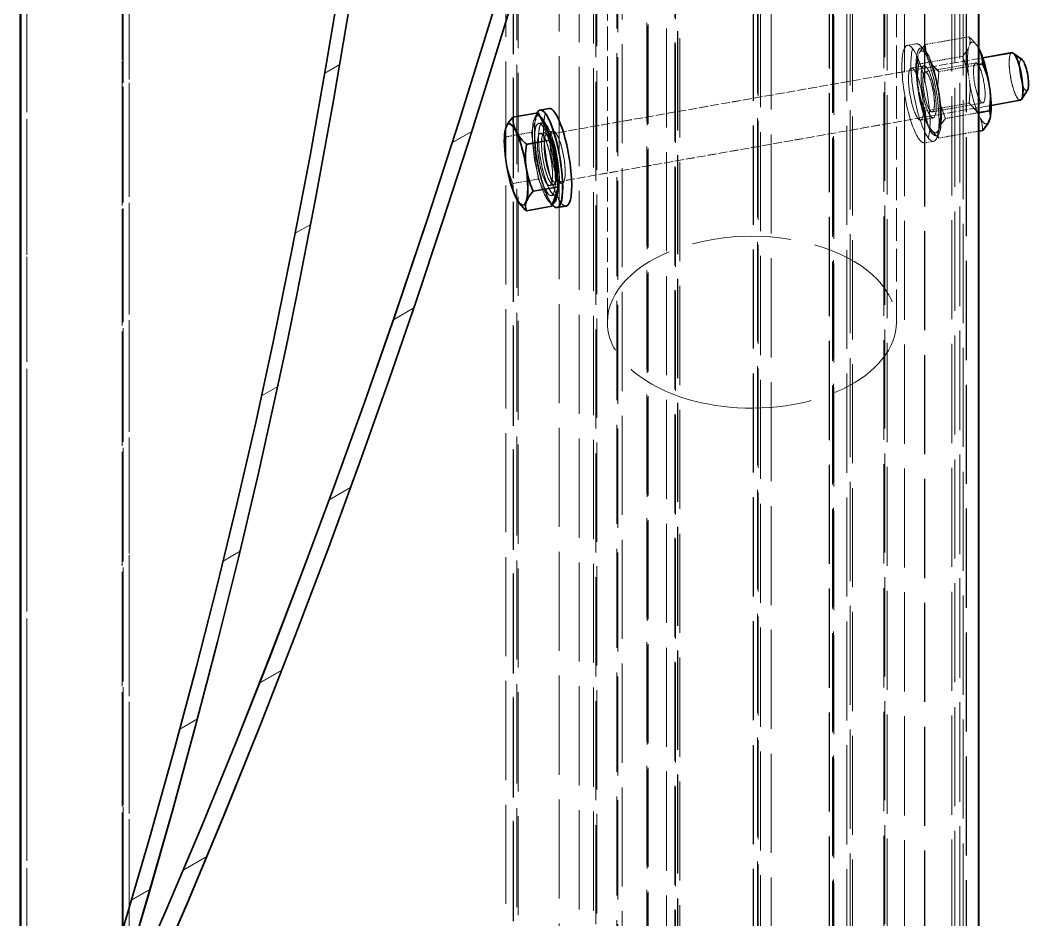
# Model space of a CAD drawing. Header units: millimetres. Extents: x 12184 to 41592, y 8990 to 29785.
# Drawn here: x 22188.8 to 22311, y 16974.3 to 17083.2 of the extents above; entities that cross this region are included whole.
import ezdxf

# ---------------------------------------------------------------- set-up
doc = ezdxf.new("R2010")
doc.units = ezdxf.units.MM
doc.linetypes.add('DASHED', pattern=[15, 12, -3])

# ---------------------------------------------------------------- blocks, each defined once
blk = doc.blocks.new('A$C55E021B5')
at = {"color": 7, "linetype": 'DASHED', "lineweight": 13}
for p, q in [((1304.99, 385.95), (1304.99, 1035.81)), ((1292.61, 377.02), (1292.61, 1028.38)), ((1293.34, 376.54), (1293.34, 1027.98)), ((1293.45, 376.76), (1293.45, 1028.16)), ((1216.54, 312.72), (1216.54, 971.23)), ((1216.42, 312.42), (1216.42, 970.94)), ((1217.02, 311.84), (1217.02, 970.4)), ((1214.86, 310.78), (1214.86, 969.39)), ((1216.14, 311.06), (1216.14, 969.65)), ((1245.65, 304.19), (1245.65, 963.09)), ((1247.01, 304.6), (1247.01, 963.48)), ((1245.51, 303.22), (1245.51, 962.16)), ((1246.08, 302.49), (1246.08, 961.45)), ((1246.12, 302.65), (1246.12, 961.61)), ((1205.29, 298.7), (1205.29, 957.77)), ((1205.03, 297.95), (1205.03, 957.05)), ((1205.69, 296.81), (1205.69, 955.93)), ((1207.26, 295.15), (1207.26, 954.3)), ((1207.33, 295.57), (1207.33, 954.72)), ((1207.44, 295.38), (1207.44, 954.53)), ((1240.54, 290.24), (1240.54, 949.45)), ((1236.38, 288.78), (1236.38, 948.01)), ((1238.11, 288.94), (1238.11, 948.17)), ((1235.96, 288.49), (1235.96, 947.71)), ((1235.96, 288.45), (1235.96, 947.68)), ((1201.1, 287.15), (1201.1, 946.37)), ((1236.1, 287.15), (1236.1, 946.37)), ((1198.7, 285.32), (1198.7, 944.55)), ((1200.81, 285.52), (1200.81, 944.74)), ((1201.23, 285.85), (1201.23, 945.07)), ((1201.24, 285.81), (1201.24, 945.03)), ((1196.27, 284.06), (1196.27, 943.27)), ((1229.76, 279.07), (1229.76, 938.22)), ((1229.93, 279.29), (1229.93, 938.44)), ((1229.87, 278.89), (1229.87, 938.03)), ((1232.89, 276.7), (1232.89, 935.79)), ((1233.55, 275.61), (1233.55, 934.67)), ((1233.45, 275.15), (1233.45, 934.2)), ((1192, 271.96), (1192, 930.9)), ((1192.01, 272.03), (1192.01, 930.97)), ((1192.61, 271.43), (1192.61, 930.35)), ((1191.61, 269.93), (1191.61, 928.79)), ((1193, 270.4), (1193, 929.28)), ((1191.23, 265.46), (1191.23, 924.1)), ((1226.18, 263.27), (1226.18, 921.79)), ((1227.53, 263.62), (1227.53, 922.15)), ((1225.91, 262.42), (1225.91, 920.89)), ((1226.47, 261.74), (1226.47, 920.16)), ((1226.51, 261.91), (1226.51, 920.34)), ((1207.82, 240.77), (1207.82, 897.17))]:
    blk.add_line(p, q, dxfattribs=at)
at = {"color": 7, "linetype": 'DASHED', "lineweight": 13, "ltscale": 0.328569}
blk.add_line((1199.7, 810.04), (1199.7, 1007.18), dxfattribs=at)
at = {"color": 7, "linetype": 'DASHED', "lineweight": 13, "ltscale": 0.243674}
blk.add_line((1234.7, 810.04), (1234.7, 956.24), dxfattribs=at)
at = {"color": 7, "lineweight": 35}
blk.add_line((1189.73, 265.45), (1189.73, 907.45), dxfattribs=at)
at = {"color": 7, "linetype": 'DASHED', "lineweight": 13, "ltscale": 0.23702}
blk.add_line((1292.61, 732.77), (1292.61, 874.99), dxfattribs=at)
at = {"color": 7, "linetype": 'DASHED', "lineweight": 13, "ltscale": 0.241554}
blk.add_line((1293.34, 730.32), (1293.34, 875.26), dxfattribs=at)
at = {"color": 7, "linetype": 'DASHED', "lineweight": 13, "ltscale": 0.242615}
blk.add_line((1293.45, 729.57), (1293.45, 875.14), dxfattribs=at)
at = {"color": 7, "linetype": 'DASHED', "lineweight": 13, "ltscale": 0.296671}
blk.add_line((1305.68, 697.43), (1305.68, 875.43), dxfattribs=at)
at = {"color": 7, "linetype": 'DASHED', "lineweight": 13, "ltscale": 0.295253}
blk.add_line((1305.81, 698.22), (1305.81, 875.38), dxfattribs=at)
at = {"color": 7, "linetype": 'DASHED', "lineweight": 13, "ltscale": 0.28783}
blk.add_line((1304.99, 697.31), (1304.99, 870), dxfattribs=at)
at = {"color": 7, "lineweight": 13, "ltscale": 0.285291}
blk.add_line((1305.68, 699.12), (1305.68, 870.29), dxfattribs=at)
at = {"color": 7, "lineweight": 35, "ltscale": 0.286472}
blk.add_line((1305.81, 698.28), (1305.81, 870.16), dxfattribs=at)
at = {"color": 7, "linetype": 'DASHED', "lineweight": 13, "ltscale": 0.008983}
for p, q in [((1196.2, 843.66), (1190.89, 844.6)), ((1197.02, 841.29), (1191.71, 842.23)), ((1196.2, 835.63), (1190.89, 836.56))]:
    blk.add_line(p, q, dxfattribs=at)
at = {"color": 7, "lineweight": 35, "ltscale": 0.000812049}
blk.add_line((1189.52, 842.74), (1189.73, 843.18), dxfattribs=at)
at = {"color": 7, "linetype": 'DASHED', "lineweight": 13, "ltscale": 0.000253851}
blk.add_line((1189.73, 843.18), (1189.8, 843.31), dxfattribs=at)
at = {"color": 7, "linetype": 'DASHED', "lineweight": 13, "ltscale": 0.000207217}
blk.add_line((1190, 843.61), (1190.07, 843.71), dxfattribs=at)
at = {"color": 7, "linetype": 'DASHED', "lineweight": 13, "ltscale": 0.000727567}
for p, q in [((1190.82, 843.69), (1190.96, 843.28)), ((1196.95, 842.61), (1197.1, 842.2))]:
    blk.add_line(p, q, dxfattribs=at)
at = {"color": 7, "linetype": 'DASHED', "lineweight": 13, "ltscale": 0.001169}
blk.add_line((1196.32, 843.05), (1196.82, 843.55), dxfattribs=at)
at = {"color": 7, "linetype": 'DASHED', "lineweight": 13, "ltscale": 0.001849}
for p, q in [((1198.37, 843.56), (1197.28, 843.76)), ((1196.29, 831.75), (1195.19, 831.94))]:
    blk.add_line(p, q, dxfattribs=at)
at = {"color": 7, "lineweight": 35, "ltscale": 0.002231}
for p, q in [((1184.47, 841.82), (1185.54, 842.62)), ((1183.82, 838.13), (1184.56, 837.02))]:
    blk.add_line(p, q, dxfattribs=at)
at = {"color": 7, "lineweight": 35, "ltscale": 0.005985}
blk.add_line((1189.25, 842.05), (1185.71, 842.67), dxfattribs=at)
at = {"color": 7, "linetype": 'DASHED', "lineweight": 13, "ltscale": 0.089345}
blk.add_line((1242.04, 832.75), (1189.25, 842.05), dxfattribs=at)
at = {"color": 7, "linetype": 'DASHED', "lineweight": 13, "ltscale": 0.001066}
for p, q in [((1195.65, 841.66), (1195.94, 842.23)), ((1189.8, 835.27), (1189.52, 834.7)), ((1195.94, 834.19), (1195.65, 833.62))]:
    blk.add_line(p, q, dxfattribs=at)
at = {"color": 7, "lineweight": 35, "ltscale": 0.000812674}
for p, q in [((1189.73, 841.22), (1189.25, 841.31)), ((1189.73, 833.18), (1189.25, 833.27))]:
    blk.add_line(p, q, dxfattribs=at)
at = {"color": 7, "linetype": 'DASHED', "lineweight": 13, "ltscale": 0.00817}
for p, q in [((1194.56, 840.37), (1189.73, 841.22)), ((1194.56, 832.33), (1189.73, 833.18))]:
    blk.add_line(p, q, dxfattribs=at)
at = {"color": 7, "linetype": 'DASHED', "lineweight": 13, "ltscale": 0.010385}
for p, q in [((1196.22, 840.35), (1190.08, 841.43)), ((1195.37, 835.5), (1189.23, 836.59))]:
    blk.add_line(p, q, dxfattribs=at)
at = {"color": 7, "linetype": 'DASHED', "lineweight": 13, "ltscale": 0.002596}
for p, q in [((1197.88, 840.81), (1196.35, 841.08)), ((1240.16, 826.86), (1241.7, 826.59))]:
    blk.add_line(p, q, dxfattribs=at)
at = {"color": 7, "lineweight": 13, "ltscale": 0.003488}
blk.add_line((1268.92, 840.18), (1267.11, 841.23), dxfattribs=at)
at = {"color": 7, "linetype": 'DASHED', "lineweight": 13, "ltscale": 0.001659}
for p, q in [((1190.96, 839.96), (1190.82, 838.97)), ((1194.49, 836.97), (1194.64, 837.96)), ((1197.1, 838.88), (1196.95, 837.89))]:
    blk.add_line(p, q, dxfattribs=at)
at = {"color": 7, "lineweight": 35, "ltscale": 0.001659}
blk.add_line((1188.36, 838.05), (1188.5, 839.04), dxfattribs=at)
at = {"color": 7, "lineweight": 35, "ltscale": 0.005984}
blk.add_line((1188.23, 836.29), (1184.7, 836.91), dxfattribs=at)
at = {"color": 7, "linetype": 'DASHED', "lineweight": 13, "ltscale": 0.089347}
blk.add_line((1241.03, 826.98), (1188.23, 836.29), dxfattribs=at)
at = {"color": 7, "lineweight": 35, "ltscale": 0.0022}
blk.add_line((1189.73, 835.41), (1188.43, 835.64), dxfattribs=at)
at = {"color": 7, "lineweight": 35, "ltscale": 0.001849}
for p, q in [((1241.76, 835.92), (1242.85, 835.73)), ((1239.68, 824.1), (1240.77, 823.91))]:
    blk.add_line(p, q, dxfattribs=at)
at = {"color": 7, "lineweight": 35, "ltscale": 0.000727816}
blk.add_line((1188.5, 834.32), (1188.36, 834.73), dxfattribs=at)
at = {"color": 7, "linetype": 'DASHED', "lineweight": 13, "ltscale": 0.006782}
blk.add_line((1193.74, 834.71), (1189.73, 835.41), dxfattribs=at)
at = {"color": 7, "linetype": 'DASHED', "lineweight": 13, "ltscale": 0.002597}
for p, q in [((1196.77, 834.5), (1195.24, 834.77)), ((1241.27, 833.16), (1242.81, 832.89))]:
    blk.add_line(p, q, dxfattribs=at)
at = {"color": 7, "lineweight": 35, "ltscale": 0.00613}
blk.add_line((1243.07, 835.41), (1241.43, 832.11), dxfattribs=at)
at = {"color": 7, "linetype": 'DASHED', "lineweight": 13, "ltscale": 0.004185}
blk.add_line((1243.89, 833.03), (1243.07, 835.41), dxfattribs=at)
at = {"color": 7, "lineweight": 35, "ltscale": 0.005196}
for p, q in [((1243.07, 835.41), (1246.14, 834.87)), ((1241.43, 832.11), (1244.5, 831.57)), ((1240.61, 826.45), (1243.68, 825.91)), ((1241.43, 824.08), (1244.5, 823.53))]:
    blk.add_line(p, q, dxfattribs=at)
at = {"color": 7, "linetype": 'DASHED', "lineweight": 13, "ltscale": 0.001168}
for p, q in [((1243.52, 834.74), (1243.22, 835.37)), ((1194.53, 832.93), (1194.83, 832.29))]:
    blk.add_line(p, q, dxfattribs=at)
at = {"color": 7, "linetype": 'DASHED', "lineweight": 13, "ltscale": 0.000727207}
blk.add_line((1194.64, 833.24), (1194.49, 833.65), dxfattribs=at)
at = {"color": 7, "linetype": 'DASHED', "lineweight": 13, "ltscale": 0.000207678}
blk.add_line((1195.46, 833.32), (1195.38, 833.22), dxfattribs=at)
at = {"color": 7, "linetype": 'DASHED', "lineweight": 13, "ltscale": 0.000811857}
blk.add_line((1242.54, 834.2), (1243.02, 834.11), dxfattribs=at)
at = {"color": 7, "linetype": 'DASHED', "lineweight": 13, "ltscale": 0.009541}
blk.add_line((1243.07, 827.37), (1243.89, 833.03), dxfattribs=at)
at = {"color": 7, "linetype": 'DASHED', "lineweight": 13, "ltscale": 0.005196}
for p, q in [((1243.89, 833.03), (1246.96, 832.49)), ((1243.07, 827.37), (1246.14, 826.83))]:
    blk.add_line(p, q, dxfattribs=at)
at = {"color": 7, "lineweight": 35, "ltscale": 7.96532e-06}
blk.add_line((1247, 833.54), (1247, 833.55), dxfattribs=at)
at = {"color": 7, "lineweight": 13, "ltscale": 0.00453}
blk.add_line((1253.47, 831.78), (1251.12, 833.14), dxfattribs=at)
at = {"color": 7, "lineweight": 35, "ltscale": 0.009541}
blk.add_line((1241.43, 832.11), (1240.61, 826.45), dxfattribs=at)
at = {"color": 7, "linetype": 'DASHED', "lineweight": 13, "ltscale": 0.00613}
blk.add_line((1241.43, 824.08), (1243.07, 827.37), dxfattribs=at)
at = {"color": 7, "lineweight": 35, "ltscale": 0.004184}
blk.add_line((1240.61, 826.45), (1241.43, 824.08), dxfattribs=at)
at = {"color": 7, "linetype": 'DASHED', "lineweight": 13, "ltscale": 0.000811105}
blk.add_line((1241, 825.45), (1241.48, 825.37), dxfattribs=at)
at = {"color": 7, "linetype": 'DASHED', "lineweight": 13, "ltscale": 0.000845385}
blk.add_line((1241.73, 824.61), (1241.37, 824.26), dxfattribs=at)
at = {"color": 7, "lineweight": 35, "ltscale": 0.000254523}
blk.add_line((1245.42, 824.55), (1245.33, 824.43), dxfattribs=at)
at = {"color": 7, "lineweight": 35, "ltscale": 0.000323427}
blk.add_line((1241.37, 824.26), (1241.23, 824.12), dxfattribs=at)
at = {"color": 7, "lineweight": 13, "ltscale": 0.003609}
blk.add_line((1272.5, 820.8), (1270.62, 821.88), dxfattribs=at)
at = {"color": 7, "lineweight": 13, "ltscale": 0.004742}
blk.add_line((1260.61, 810.34), (1258.14, 811.76), dxfattribs=at)
at = {"color": 7, "lineweight": 13, "ltscale": 0.003762}
blk.add_line((1276.57, 801.12), (1274.62, 802.25), dxfattribs=at)
at = {"color": 7, "lineweight": 13, "ltscale": 0.004969}
blk.add_line((1268.37, 788.54), (1265.79, 790.03), dxfattribs=at)
at = {"color": 7, "lineweight": 13, "ltscale": 0.003937}
blk.add_line((1281.22, 781.12), (1279.18, 782.3), dxfattribs=at)
at = {"color": 7, "lineweight": 13, "ltscale": 0.005221}
blk.add_line((1276.82, 766.34), (1274.1, 767.91), dxfattribs=at)
at = {"color": 7, "lineweight": 13, "ltscale": 0.00412}
blk.add_line((1286.48, 760.76), (1284.34, 762), dxfattribs=at)
at = {"color": 7, "lineweight": 13, "ltscale": 0.005534}
blk.add_line((1286.07, 743.68), (1283.19, 745.34), dxfattribs=at)
at = {"color": 7, "lineweight": 13, "ltscale": 0.004301}
blk.add_line((1292.31, 740.07), (1290.08, 741.36), dxfattribs=at)
at = {"color": 7, "lineweight": 35}
for points in [[(1304.99, 697.31), (1300.42, 706.78), (1298.19, 711.47), (1294.86, 718.66), (1292.47, 723.93), (1290.11, 729.21), (1285.51, 739.82), (1281.06, 750.48), (1276.73, 761.2), (1272.54, 771.96), (1268.45, 782.78), (1264.48, 793.65), (1261.13, 803.1), (1257.87, 812.57), (1254.69, 822.07), (1251.61, 831.6), (1249.37, 838.71), (1247.17, 845.87), (1244.98, 853.16), (1242.84, 860.44), (1238.82, 874.48), (1234.92, 888.55), (1231.12, 902.67)], [(1292.61, 728.63), (1288.17, 738.75), (1283.87, 748.92), (1279.69, 759.12), (1275.63, 769.35), (1271.69, 779.63), (1267.85, 789.94), (1264.12, 800.3), (1260.48, 810.7), (1256.48, 822.54), (1252.64, 834.4), (1248.92, 846.31), (1245.33, 858.27), (1243.06, 866.05), (1240.84, 873.84), (1236.49, 889.46), (1232.92, 902.67)], [(1274.67, 802.02), (1273.45, 807.78), (1272.26, 813.56), (1269.99, 825.19), (1267.86, 836.88), (1265.88, 848.56), (1264.04, 860.2), (1262.98, 867.27), (1261.97, 874.34), (1260.04, 888.5), (1258.23, 902.67)], [(1305.68, 699.12), (1303.14, 706.18), (1301.94, 709.62), (1300.2, 714.72), (1298.41, 720.18), (1296.61, 725.85), (1294.96, 731.21), (1293.33, 736.65), (1290.12, 747.67), (1287.08, 758.54), (1284.46, 768.34), (1281.95, 778.16), (1279.56, 788.02), (1277.29, 797.9), (1275.13, 807.81), (1272.86, 818.96), (1270.71, 830.18), (1268.7, 841.45), (1266.82, 852.72), (1265.07, 863.96), (1263.21, 876.85), (1261.46, 889.75), (1259.8, 902.67)], [(1189.52, 842.74), (1189.36, 842.22), (1189.27, 841.64), (1189.25, 841.31)], [(1188.5, 839.04), (1188.71, 839.89), (1189.04, 840.81), (1189.25, 841.31)], [(1188.36, 838.05), (1188.32, 837.17), (1188.37, 836.19), (1188.43, 835.64)], [(1188.5, 834.32), (1188.71, 833.94), (1189.25, 833.27)], [(1244.5, 831.57), (1245.01, 832.08), (1245.38, 832.54), (1245.62, 832.89), (1245.8, 833.25), (1245.94, 833.6), (1246.05, 833.98), (1246.12, 834.4), (1246.14, 834.87)], [(1247, 833.55), (1246.87, 833.87), (1246.67, 834.22), (1246.14, 834.87)], [(1244.5, 828.55), (1244.6, 829.46), (1244.61, 830.45), (1244.5, 831.57)], [(1244.5, 828.55), (1244.31, 827.64), (1244, 826.67), (1243.68, 825.91)], [(1243.68, 825.91), (1244.05, 825.47), (1244.31, 825.1), (1244.55, 824.58), (1244.6, 824.33), (1244.61, 824.07), (1244.58, 823.81), (1244.5, 823.53)], [(1293.34, 730.32), (1290.28, 740.65), (1287.33, 751.01), (1284.56, 761.17), (1281.9, 771.33), (1279.37, 781.52), (1276.96, 791.74), (1274.67, 802.02)]]:
    blk.add_lwpolyline(points, dxfattribs=at)
at = {"color": 7, "linetype": 'DASHED', "lineweight": 13}
for points in [[(1190.96, 843.28), (1191.17, 842.9), (1191.71, 842.23)], [(1195.94, 842.23), (1196.1, 842.75), (1196.19, 843.34), (1196.2, 843.66)], [(1196.95, 842.61), (1196.74, 842.99), (1196.2, 843.66)], [(1190.96, 839.96), (1191.17, 840.81), (1191.5, 841.73), (1191.71, 842.23)], [(1195.65, 841.66), (1195.31, 841.17), (1194.85, 840.65), (1194.56, 840.37)], [(1194.64, 837.96), (1194.67, 838.84), (1194.62, 839.82), (1194.56, 840.37)], [(1197.1, 838.88), (1197.13, 839.76), (1197.08, 840.74), (1197.02, 841.29)], [(1190.82, 838.97), (1190.78, 838.09), (1190.83, 837.11), (1190.89, 836.56)], [(1194.49, 836.97), (1194.28, 836.12), (1193.95, 835.21), (1193.74, 834.71)], [(1196.95, 837.89), (1196.74, 837.04), (1196.41, 836.13), (1196.2, 835.63)], [(1189.8, 835.27), (1190.14, 835.76), (1190.6, 836.28), (1190.89, 836.56)], [(1195.94, 834.19), (1196.1, 834.71), (1196.19, 835.3), (1196.2, 835.63)], [(1189.52, 834.7), (1189.36, 834.18), (1189.27, 833.6), (1189.25, 833.27)], [(1194.49, 833.65), (1194.28, 834.03), (1193.74, 834.71)], [(1241.03, 826.98), (1241.05, 826.98), (1241.06, 826.97), (1241.05, 826.98), (1241.02, 827.03), (1240.95, 827.27), (1240.89, 827.78), (1240.9, 828.65), (1241.05, 829.87), (1241.33, 831.14), (1241.63, 832.02), (1241.76, 832.31)], [(1241.76, 832.31), (1241.96, 832.64), (1242.05, 832.73), (1242.07, 832.75), (1242.07, 832.75), (1242.07, 832.75), (1242.06, 832.75), (1242.04, 832.75)], [(1247, 829.7), (1247.07, 830.63), (1247.05, 831.66), (1246.96, 832.49)], [(1247, 829.7), (1246.83, 828.8), (1246.56, 827.86), (1246.14, 826.83)], [(1245.33, 824.43), (1245.62, 824.85), (1245.8, 825.21), (1245.94, 825.57), (1246.05, 825.95), (1246.12, 826.36), (1246.14, 826.83)]]:
    blk.add_lwpolyline(points, dxfattribs=at)
for centre, radius, start, end in [((1195.64, 839.39), 7.04, 132.324, 142.1903), ((1192.36, 844.02), 1.58, 158.3609, 191.9482), ((1193.72, 840.93), 4.59, 142.704, 148.6966), ((1195.55, 841.87), 1.58, 338.3609, 11.9482), ((1193.1, 832.91), 1.58, 338.3609, 11.9482), ((1189.82, 837.54), 7.04, 312.324, 322.1903), ((1191.73, 836), 4.59, 322.704, 328.6966), ((1245.5, 833.07), 1.57, 338.313, 17.5195)]:
    blk.add_arc(centre, radius, start, end, dxfattribs=at)
at = {"color": 7, "lineweight": 35}
for centre, radius, start, end in [((1189.9, 835.06), 1.58, 158.3609, 191.9482), ((1239.76, 828.74), 7.04, 312.3235, 322.193)]:
    blk.add_arc(centre, radius, start, end, dxfattribs=at)
at = {"color": 7, "linetype": 'DASHED', "lineweight": 13}
for centre, major_axis, ratio, start_param, end_param in [((1189.66, 839.01), (0.87, 4.95), 0.228321, 5.993224, 6.701591), ((1189.66, 839.01), (0.87, 4.95), 0.228321, 0.418405, 0.557153), ((1189.66, 839.01), (0.87, 4.95), 0.228321, 4.946026, 5.79314), ((1196.24, 837.85), (1.04, 5.91), 0.228321, 0.310625, 2.830977), ((1195.79, 837.93), (0.94, 5.32), 0.228321, 2.830977, 6.593811), ((1196.24, 837.85), (1.04, 5.91), 0.228321, 3.141633, 6.283226), ((1197.33, 837.66), (1.04, 5.91), 0.228321, 0.000041, 3.141633), ((1195.79, 837.93), (0.94, 5.32), 0.228321, 0.310625, 0.657194), ((1195.79, 837.93), (0.87, 4.95), 0.228321, 5.993224, 6.840338), ((1196.24, 837.85), (1.04, 5.91), 0.228321, 0.000041, 0.310625), ((1197.33, 837.66), (1.04, 5.91), 0.228321, 3.798787, 6.283226), ((1184.25, 839.96), (0.33, 1.9), 0.228321, 2.904861, 6.519912), ((1185.2, 839.79), (0.51, 2.88), 0.228321, 3.141633, 6.283226), ((1195.79, 837.93), (0.94, 5.32), 0.228321, 0.657194, 2.830977), ((1195.79, 837.93), (0.87, 4.95), 0.228321, 0.757236, 1.60435), ((1195.79, 837.93), (0.87, 4.95), 0.228321, 4.946026, 5.79314), ((1189.66, 839.01), (0.43, 2.42), 0.228321, 0.657194, 3.141633), ((1189.66, 839.01), (0.43, 2.42), 0.228321, 3.141633, 6.283226), ((1189.66, 839.01), (0.43, 2.42), 0.228321, 0.000041, 0.657194), ((1195.79, 837.93), (0.56, 3.15), 0.228321, 0.657194, 3.141633), ((1195.79, 837.93), (0.56, 3.15), 0.228321, 3.141633, 6.283226), ((1195.79, 837.93), (0.56, 3.15), 0.228321, 0.000041, 0.657194), ((1195.79, 837.93), (0.43, 2.42), 0.228321, 0.000041, 0.657194), ((1197.33, 837.66), (0.56, 3.15), 0.228321, 3.141633, 6.283226), ((1197.33, 837.66), (0.56, 3.15), 0.228321, 0.000041, 0.657194), ((1195.79, 837.93), (0.43, 2.42), 0.228321, 0.657194, 3.141633), ((1195.79, 837.93), (0.43, 2.42), 0.228321, 3.141633, 6.283226), ((1197.33, 837.66), (0.56, 3.15), 0.228321, 0.657194, 3.141633), ((1189.66, 839.01), (0.87, 4.95), 0.228321, 3.898829, 4.745943), ((1195.79, 837.93), (0.87, 4.95), 0.228321, 1.804434, 2.651548), ((1195.79, 837.93), (0.87, 4.95), 0.228321, 3.898829, 4.745943), ((1240.72, 830.01), (-1.04, -5.91), 0.228321, 0.000041, 3.141633), ((1189.66, 839.01), (0.87, 4.95), 0.228321, 2.851631, 3.698745), ((1241.81, 829.82), (-1.04, -5.91), 0.228321, 0.310625, 2.830977), ((1242.25, 829.74), (-0.94, -5.32), 0.228321, 0.657194, 2.830977), ((1242.25, 829.74), (-0.94, -5.32), 0.228321, 2.830977, 3.410866), ((1241.81, 829.82), (-1.04, -5.91), 0.228321, 2.830977, 2.836307), ((1195.79, 837.93), (0.87, 4.95), 0.228321, 2.851631, 3.559998), ((1195.79, 837.93), (0.87, 4.95), 0.228321, 3.559998, 3.698745), ((1240.72, 830.01), (-0.56, -3.15), 0.228321, 3.141633, 6.283226), ((1241.77, 829.83), (-0.77, -4.37), 0.228321, 3.798787, 6.283226), ((1241.53, 829.87), (-0.51, -2.88), 0.228321, 3.798787, 10.081972), ((1240.72, 830.01), (-0.56, -3.15), 0.228321, 0.657194, 3.141633), ((1241.77, 829.83), (-0.55, -3.13), 0.228321, 3.798787, 10.081972), ((1242.25, 829.74), (-0.77, -4.37), 0.228321, 3.798787, 6.283226), ((1241.77, 829.83), (-0.77, -4.37), 0.228321, 0.000041, 3.141633), ((1242.25, 829.74), (-0.77, -4.37), 0.228321, 0.000041, 3.141633), ((1241.77, 829.83), (-0.77, -4.37), 0.228321, 3.141633, 3.798787), ((1242.25, 829.74), (-0.77, -4.37), 0.228321, 3.141633, 3.798787), ((1196.24, 837.85), (1.04, 5.91), 0.228321, 2.830977, 3.141633), ((1197.33, 837.66), (1.04, 5.91), 0.228321, 3.141633, 3.798787), ((1242.25, 829.74), (-0.56, -3.15), 0.228321, 3.141633, 6.283226), ((1242.25, 829.74), (-0.94, -5.32), 0.228321, 4.185845, 4.457734), ((1242.25, 829.74), (-0.56, -3.15), 0.228321, 0.657194, 3.141633), ((1240.72, 830.01), (-0.56, -3.15), 0.228321, 0.000041, 0.657194), ((1242.25, 829.74), (-0.94, -5.32), 0.228321, 5.236076, 5.505848), ((1242.25, 829.74), (-0.56, -3.15), 0.228321, 0.000041, 0.657194), ((1242.25, 829.74), (-0.94, -5.32), 0.228321, 6.282007, 6.593811), ((1242.25, 829.74), (-0.94, -5.32), 0.228321, 0.310625, 0.657194), ((1217.2, 810.04), (17.5, 0), 0.594762, 6.283166, 9.424759), ((1217.2, 810.04), (17.5, 0), 0.594762, 3.141574, 4.92441), ((1217.2, 810.04), (17.5, 0), 0.594762, 4.92441, 6.283166)]:
    blk.add_ellipse(centre, major_axis=major_axis, ratio=ratio, start_param=start_param, end_param=end_param, dxfattribs=at)
at = {"color": 7, "lineweight": 35}
for centre, major_axis, start_param, end_param in [((1184.25, 839.96), (0.33, 1.9), 0.236727, 0.657194), ((1185.2, 839.79), (0.51, 2.88), 0.236726, 2.904861), ((1185.2, 839.79), (0.51, 2.88), 0.000041, 0.236726), ((1189.66, 839.01), (0.87, 4.95), 0.757236, 1.60435), ((1184.25, 839.96), (0.33, 1.9), 0.657194, 2.904861), ((1189.66, 839.01), (0.87, 4.95), 1.804434, 2.651548), ((1185.2, 839.79), (0.51, 2.88), 2.904861, 3.141633), ((1241.81, 829.82), (-1.04, -5.91), 3.141633, 6.283226), ((1240.72, 830.01), (-1.04, -5.91), 3.141633, 3.798787), ((1241.81, 829.82), (-1.04, -5.91), 2.836307, 3.141633), ((1240.72, 830.01), (-1.04, -5.91), 3.798787, 6.283226), ((1242.25, 829.74), (-0.94, -5.32), 3.410866, 4.185845), ((1245.75, 829.12), (0.87, 4.92), 5.864775, 9.843169), ((1245.75, 829.12), (0.87, 4.92), 4.869583, 5.864775), ((1242.25, 829.74), (-0.94, -5.32), 4.457734, 5.236076), ((1245.75, 829.12), (0.87, 4.92), 3.559984, 4.869583), ((1242.25, 829.74), (-0.94, -5.32), 5.505848, 6.282007), ((1241.81, 829.82), (-1.04, -5.91), 0.000041, 0.310625)]:
    blk.add_ellipse(centre, major_axis=major_axis, ratio=0.228321, start_param=start_param, end_param=end_param, dxfattribs=at)
blk = doc.blocks.new('1')
at = {"color": 7, "linetype": 'DASHED', "lineweight": 13}
for p, q in [((22189.66, 16622.55), (22189.66, 17272.42)), ((22201.2, 16613.36), (22201.2, 17264.76)), ((22201.3, 16613.15), (22201.3, 17264.58)), ((22202.03, 16613.62), (22202.03, 17264.98)), ((22278.11, 16549.33), (22278.11, 17207.83)), ((22277.62, 16548.44), (22277.62, 17207)), ((22278.23, 16549.02), (22278.23, 17207.55)), ((22278.51, 16547.66), (22278.51, 17206.26)), ((22279.79, 16547.38), (22279.79, 17205.99)), ((22247.64, 16541.2), (22247.64, 17200.09)), ((22249, 16540.79), (22249, 17199.7)), ((22248.53, 16539.26), (22248.53, 17198.21)), ((22248.56, 16539.1), (22248.56, 17198.06)), ((22249.13, 16539.82), (22249.13, 17198.76)), ((22289.36, 16535.3), (22289.36, 17194.38)), ((22289.62, 16534.56), (22289.62, 17193.65)), ((22288.96, 16533.41), (22288.96, 17192.53)), ((22287.21, 16531.98), (22287.21, 17191.13)), ((22287.32, 16532.17), (22287.32, 17191.32)), ((22287.39, 16531.75), (22287.39, 17190.91)), ((22254.11, 16526.84), (22254.11, 17186.05)), ((22256.54, 16525.55), (22256.54, 17184.77)), ((22258.27, 16525.39), (22258.27, 17184.61)), ((22258.69, 16525.09), (22258.69, 17184.32)), ((22258.69, 16525.06), (22258.69, 17184.28)), ((22258.55, 16523.75), (22258.55, 17182.98)), ((22293.55, 16523.75), (22293.55, 17182.98)), ((22293.41, 16522.45), (22293.41, 17181.67)), ((22293.41, 16522.41), (22293.41, 17181.64)), ((22293.83, 16522.12), (22293.83, 17181.34)), ((22295.95, 16521.93), (22295.95, 17181.15)), ((22298.37, 16520.66), (22298.37, 17179.87)), ((22264.71, 16515.9), (22264.71, 17175.05)), ((22264.89, 16515.67), (22264.89, 17174.82)), ((22264.78, 16515.49), (22264.78, 17174.64)), ((22261.76, 16513.3), (22261.76, 17172.4)), ((22261.09, 16512.21), (22261.09, 17171.28)), ((22261.2, 16511.75), (22261.2, 17170.8)), ((22302.64, 16508.63), (22302.64, 17167.58)), ((22302.64, 16508.56), (22302.64, 17167.5)), ((22302.04, 16508.03), (22302.04, 17166.96)), ((22301.65, 16507), (22301.65, 17165.89)), ((22303.04, 16506.53), (22303.04, 17165.39)), ((22303.41, 16502.06), (22303.41, 17160.71)), ((22267.12, 16500.22), (22267.12, 17158.76)), ((22268.46, 16499.87), (22268.46, 17158.39)), ((22268.13, 16498.51), (22268.13, 17156.94)), ((22268.18, 16498.34), (22268.18, 17156.76)), ((22268.74, 16499.03), (22268.74, 17157.49)), ((22286.82, 16477.38), (22286.82, 17133.77))]:
    blk.add_line(p, q, dxfattribs=at)
at = {"color": 7, "linetype": 'DASHED', "lineweight": 13, "ltscale": 0.328569}
blk.add_line((22294.95, 17046.64), (22294.95, 17243.78), dxfattribs=at)
at = {"color": 7, "linetype": 'DASHED', "lineweight": 13, "ltscale": 0.243674}
blk.add_line((22259.95, 17046.64), (22259.95, 17192.85), dxfattribs=at)
at = {"color": 7, "lineweight": 35}
blk.add_line((22304.91, 16502.06), (22304.91, 17144.05), dxfattribs=at)
at = {"color": 7, "linetype": 'DASHED', "lineweight": 13, "ltscale": 0.295253}
blk.add_line((22188.84, 16934.83), (22188.84, 17111.98), dxfattribs=at)
at = {"color": 7, "linetype": 'DASHED', "lineweight": 13, "ltscale": 0.296671}
blk.add_line((22188.97, 16934.04), (22188.97, 17112.04), dxfattribs=at)
at = {"color": 7, "linetype": 'DASHED', "lineweight": 13, "ltscale": 0.242615}
blk.add_line((22201.2, 16966.17), (22201.2, 17111.74), dxfattribs=at)
at = {"color": 7, "linetype": 'DASHED', "lineweight": 13, "ltscale": 0.241554}
blk.add_line((22201.3, 16966.93), (22201.3, 17111.86), dxfattribs=at)
at = {"color": 7, "linetype": 'DASHED', "lineweight": 13, "ltscale": 0.23702}
blk.add_line((22202.03, 16969.38), (22202.03, 17111.59), dxfattribs=at)
at = {"color": 7, "lineweight": 35, "ltscale": 0.286472}
blk.add_line((22188.84, 16934.88), (22188.84, 17106.76), dxfattribs=at)
at = {"color": 7, "lineweight": 13, "ltscale": 0.285291}
blk.add_line((22188.97, 16935.72), (22188.97, 17106.9), dxfattribs=at)
at = {"color": 7, "linetype": 'DASHED', "lineweight": 13, "ltscale": 0.28783}
blk.add_line((22189.66, 16933.91), (22189.66, 17106.61), dxfattribs=at)
at = {"color": 7, "linetype": 'DASHED', "lineweight": 13, "ltscale": 0.008983}
for p, q in [((22298.45, 17080.27), (22303.75, 17081.2)), ((22297.63, 17077.89), (22302.94, 17078.83)), ((22298.45, 17072.23), (22303.75, 17073.16))]:
    blk.add_line(p, q, dxfattribs=at)
at = {"color": 7, "linetype": 'DASHED', "lineweight": 13, "ltscale": 0.001849}
for p, q in [((22296.28, 17080.17), (22297.37, 17080.36)), ((22298.36, 17068.35), (22299.45, 17068.54))]:
    blk.add_line(p, q, dxfattribs=at)
at = {"color": 7, "linetype": 'DASHED', "lineweight": 13, "ltscale": 0.001169}
blk.add_line((22298.33, 17079.66), (22297.83, 17080.15), dxfattribs=at)
at = {"color": 7, "linetype": 'DASHED', "lineweight": 13, "ltscale": 0.000727567}
for p, q in [((22303.83, 17080.3), (22303.69, 17079.88)), ((22297.69, 17079.21), (22297.55, 17078.8))]:
    blk.add_line(p, q, dxfattribs=at)
at = {"color": 7, "linetype": 'DASHED', "lineweight": 13, "ltscale": 0.000207217}
blk.add_line((22304.65, 17080.21), (22304.58, 17080.31), dxfattribs=at)
at = {"color": 7, "linetype": 'DASHED', "lineweight": 13, "ltscale": 0.000253851}
blk.add_line((22304.91, 17079.78), (22304.85, 17079.92), dxfattribs=at)
at = {"color": 7, "lineweight": 35, "ltscale": 0.000812049}
blk.add_line((22305.13, 17079.34), (22304.91, 17079.78), dxfattribs=at)
at = {"color": 7, "linetype": 'DASHED', "lineweight": 13, "ltscale": 0.089345}
blk.add_line((22252.6, 17069.35), (22305.4, 17078.65), dxfattribs=at)
at = {"color": 7, "linetype": 'DASHED', "lineweight": 13, "ltscale": 0.001066}
for p, q in [((22299, 17078.26), (22298.71, 17078.84)), ((22304.85, 17071.88), (22305.13, 17071.3)), ((22298.71, 17070.8), (22299, 17070.22))]:
    blk.add_line(p, q, dxfattribs=at)
at = {"color": 7, "lineweight": 35, "ltscale": 0.005985}
blk.add_line((22305.4, 17078.65), (22308.94, 17079.28), dxfattribs=at)
at = {"color": 7, "lineweight": 35, "ltscale": 0.002231}
for p, q in [((22310.18, 17078.43), (22309.1, 17079.22)), ((22310.83, 17074.74), (22310.09, 17073.62))]:
    blk.add_line(p, q, dxfattribs=at)
at = {"color": 7, "lineweight": 13, "ltscale": 0.003488}
blk.add_line((22225.73, 17076.79), (22227.54, 17077.83), dxfattribs=at)
at = {"color": 7, "linetype": 'DASHED', "lineweight": 13, "ltscale": 0.002596}
for p, q in [((22296.76, 17077.41), (22298.3, 17077.68)), ((22254.48, 17063.46), (22252.95, 17063.19))]:
    blk.add_line(p, q, dxfattribs=at)
at = {"color": 7, "linetype": 'DASHED', "lineweight": 13, "ltscale": 0.010385}
for p, q in [((22298.43, 17076.95), (22304.56, 17078.03)), ((22299.28, 17072.11), (22305.42, 17073.19))]:
    blk.add_line(p, q, dxfattribs=at)
at = {"color": 7, "linetype": 'DASHED', "lineweight": 13, "ltscale": 0.00817}
for p, q in [((22300.09, 17076.98), (22304.91, 17077.83)), ((22300.09, 17068.94), (22304.91, 17069.79))]:
    blk.add_line(p, q, dxfattribs=at)
at = {"color": 7, "lineweight": 35, "ltscale": 0.000812674}
for p, q in [((22304.91, 17077.83), (22305.39, 17077.91)), ((22304.91, 17069.79), (22305.39, 17069.87))]:
    blk.add_line(p, q, dxfattribs=at)
at = {"color": 7, "linetype": 'DASHED', "lineweight": 13, "ltscale": 0.001659}
for p, q in [((22303.69, 17076.56), (22303.83, 17075.58)), ((22297.55, 17075.48), (22297.69, 17074.5)), ((22300.15, 17073.58), (22300.01, 17074.56))]:
    blk.add_line(p, q, dxfattribs=at)
at = {"color": 7, "lineweight": 35, "ltscale": 0.001659}
blk.add_line((22306.29, 17074.66), (22306.15, 17075.64), dxfattribs=at)
at = {"color": 7, "lineweight": 35, "ltscale": 0.005984}
blk.add_line((22306.42, 17072.89), (22309.95, 17073.51), dxfattribs=at)
at = {"color": 7, "lineweight": 35, "ltscale": 0.001849}
for p, q in [((22252.89, 17072.52), (22251.79, 17072.33)), ((22254.97, 17060.71), (22253.88, 17060.51))]:
    blk.add_line(p, q, dxfattribs=at)
at = {"color": 7, "linetype": 'DASHED', "lineweight": 13, "ltscale": 0.089347}
blk.add_line((22253.62, 17063.59), (22306.42, 17072.89), dxfattribs=at)
at = {"color": 7, "lineweight": 35, "ltscale": 0.0022}
blk.add_line((22304.91, 17072.02), (22306.21, 17072.25), dxfattribs=at)
at = {"color": 7, "lineweight": 35, "ltscale": 0.005196}
for p, q in [((22251.57, 17072.01), (22248.5, 17071.47)), ((22253.21, 17068.72), (22250.14, 17068.18)), ((22254.03, 17063.05), (22250.96, 17062.51)), ((22253.21, 17060.68), (22250.14, 17060.14))]:
    blk.add_line(p, q, dxfattribs=at)
at = {"color": 7, "linetype": 'DASHED', "lineweight": 13, "ltscale": 0.004185}
blk.add_line((22250.75, 17069.64), (22251.57, 17072.01), dxfattribs=at)
at = {"color": 7, "linetype": 'DASHED', "lineweight": 13, "ltscale": 0.001168}
for p, q in [((22251.13, 17071.34), (22251.43, 17071.98)), ((22300.12, 17069.53), (22299.81, 17068.9))]:
    blk.add_line(p, q, dxfattribs=at)
at = {"color": 7, "lineweight": 35, "ltscale": 0.00613}
blk.add_line((22251.57, 17072.01), (22253.21, 17068.72), dxfattribs=at)
at = {"color": 7, "linetype": 'DASHED', "lineweight": 13, "ltscale": 0.002597}
for p, q in [((22297.87, 17071.11), (22299.41, 17071.38)), ((22253.37, 17069.77), (22251.84, 17069.5))]:
    blk.add_line(p, q, dxfattribs=at)
at = {"color": 7, "linetype": 'DASHED', "lineweight": 13, "ltscale": 0.006782}
blk.add_line((22300.91, 17071.31), (22304.91, 17072.02), dxfattribs=at)
at = {"color": 7, "lineweight": 35, "ltscale": 0.000727816}
blk.add_line((22306.15, 17070.93), (22306.29, 17071.34), dxfattribs=at)
at = {"color": 7, "lineweight": 35, "ltscale": 7.96532e-06}
blk.add_line((22247.65, 17070.14), (22247.65, 17070.15), dxfattribs=at)
at = {"color": 7, "linetype": 'DASHED', "lineweight": 13, "ltscale": 0.000811857}
blk.add_line((22252.1, 17070.8), (22251.62, 17070.72), dxfattribs=at)
at = {"color": 7, "linetype": 'DASHED', "lineweight": 13, "ltscale": 0.000207678}
blk.add_line((22299.19, 17069.93), (22299.27, 17069.83), dxfattribs=at)
at = {"color": 7, "linetype": 'DASHED', "lineweight": 13, "ltscale": 0.000727207}
blk.add_line((22300.01, 17069.84), (22300.15, 17070.26), dxfattribs=at)
at = {"color": 7, "lineweight": 13, "ltscale": 0.00453}
blk.add_line((22241.17, 17068.38), (22243.53, 17069.74), dxfattribs=at)
at = {"color": 7, "linetype": 'DASHED', "lineweight": 13, "ltscale": 0.005196}
for p, q in [((22250.75, 17069.64), (22247.68, 17069.1)), ((22251.57, 17063.97), (22248.5, 17063.43))]:
    blk.add_line(p, q, dxfattribs=at)
at = {"color": 7, "linetype": 'DASHED', "lineweight": 13, "ltscale": 0.009541}
blk.add_line((22251.57, 17063.97), (22250.75, 17069.64), dxfattribs=at)
at = {"color": 7, "lineweight": 35, "ltscale": 0.009541}
blk.add_line((22253.21, 17068.72), (22254.03, 17063.05), dxfattribs=at)
at = {"color": 7, "linetype": 'DASHED', "lineweight": 13, "ltscale": 0.00613}
blk.add_line((22253.21, 17060.68), (22251.57, 17063.97), dxfattribs=at)
at = {"color": 7, "lineweight": 35, "ltscale": 0.004184}
blk.add_line((22254.03, 17063.05), (22253.21, 17060.68), dxfattribs=at)
at = {"color": 7, "linetype": 'DASHED', "lineweight": 13, "ltscale": 0.000845385}
blk.add_line((22252.91, 17061.22), (22253.28, 17060.86), dxfattribs=at)
at = {"color": 7, "linetype": 'DASHED', "lineweight": 13, "ltscale": 0.000811105}
blk.add_line((22253.64, 17062.06), (22253.16, 17061.97), dxfattribs=at)
at = {"color": 7, "lineweight": 35, "ltscale": 0.000254523}
blk.add_line((22249.23, 17061.15), (22249.32, 17061.03), dxfattribs=at)
at = {"color": 7, "lineweight": 35, "ltscale": 0.000323427}
blk.add_line((22253.28, 17060.86), (22253.41, 17060.72), dxfattribs=at)
at = {"color": 7, "lineweight": 13, "ltscale": 0.003609}
blk.add_line((22222.15, 17057.4), (22224.03, 17058.48), dxfattribs=at)
at = {"color": 7, "lineweight": 13, "ltscale": 0.004742}
blk.add_line((22234.04, 17046.95), (22236.51, 17048.37), dxfattribs=at)
at = {"color": 7, "lineweight": 13, "ltscale": 0.003762}
blk.add_line((22218.07, 17037.73), (22220.03, 17038.86), dxfattribs=at)
at = {"color": 7, "lineweight": 13, "ltscale": 0.004969}
blk.add_line((22226.28, 17025.14), (22228.86, 17026.63), dxfattribs=at)
at = {"color": 7, "lineweight": 13, "ltscale": 0.003937}
blk.add_line((22213.42, 17017.72), (22215.47, 17018.9), dxfattribs=at)
at = {"color": 7, "lineweight": 13, "ltscale": 0.005221}
blk.add_line((22217.83, 17002.95), (22220.54, 17004.51), dxfattribs=at)
at = {"color": 7, "lineweight": 13, "ltscale": 0.00412}
blk.add_line((22208.17, 16997.37), (22210.31, 16998.6), dxfattribs=at)
at = {"color": 7, "lineweight": 13, "ltscale": 0.005534}
blk.add_line((22208.58, 16980.29), (22211.46, 16981.95), dxfattribs=at)
at = {"color": 7, "lineweight": 13, "ltscale": 0.004301}
blk.add_line((22202.33, 16976.68), (22204.57, 16977.97), dxfattribs=at)
at = {"color": 7, "lineweight": 35}
for points in [[(22188.97, 16935.72), (22191.5, 16942.79), (22192.7, 16946.22), (22194.44, 16951.32), (22196.24, 16956.79), (22198.03, 16962.45), (22199.69, 16967.81), (22201.32, 16973.25), (22204.53, 16984.27), (22207.57, 16995.14), (22210.19, 17004.94), (22212.7, 17014.77), (22215.09, 17024.62), (22217.36, 17034.5), (22219.51, 17044.41), (22221.79, 17055.56), (22223.94, 17066.79), (22225.95, 17078.05), (22227.83, 17089.32), (22229.57, 17100.57), (22231.44, 17113.45), (22233.19, 17126.36), (22234.84, 17139.27)], [(22189.66, 16933.91), (22194.23, 16943.39), (22196.45, 16948.07), (22199.79, 16955.26), (22202.18, 16960.53), (22204.54, 16965.82), (22209.14, 16976.43), (22213.59, 16987.09), (22217.91, 16997.8), (22222.11, 17008.56), (22226.2, 17019.38), (22230.17, 17030.26), (22233.52, 17039.7), (22236.78, 17049.17), (22239.95, 17058.68), (22243.04, 17068.21), (22245.28, 17075.32), (22247.48, 17082.47), (22249.67, 17089.77), (22251.81, 17097.05), (22255.82, 17111.08), (22259.72, 17125.16), (22263.53, 17139.27)], [(22202.03, 16965.23), (22206.47, 16975.35), (22210.78, 16985.52), (22214.96, 16995.72), (22219.01, 17005.96), (22222.96, 17016.23), (22226.79, 17026.54), (22230.53, 17036.9), (22234.17, 17047.31), (22238.16, 17059.14), (22242.01, 17071), (22245.72, 17082.91), (22249.31, 17094.88), (22251.58, 17102.66), (22253.81, 17110.44), (22258.15, 17126.07), (22261.73, 17139.27)], [(22219.98, 17038.62), (22221.2, 17044.38), (22222.39, 17050.16), (22224.66, 17061.79), (22226.79, 17073.48), (22228.77, 17085.16), (22230.61, 17096.81), (22231.66, 17103.87), (22232.68, 17110.94), (22234.6, 17125.1), (22236.42, 17139.27)], [(22305.13, 17079.34), (22305.29, 17078.82), (22305.38, 17078.24), (22305.39, 17077.91)], [(22306.15, 17075.64), (22305.93, 17076.49), (22305.61, 17077.41), (22305.39, 17077.91)], [(22306.29, 17074.66), (22306.33, 17073.78), (22306.28, 17072.79), (22306.21, 17072.25)], [(22247.65, 17070.15), (22247.78, 17070.47), (22247.98, 17070.82), (22248.5, 17071.47)], [(22250.14, 17068.18), (22249.64, 17068.68), (22249.27, 17069.14), (22249.03, 17069.5), (22248.85, 17069.85), (22248.7, 17070.21), (22248.6, 17070.59), (22248.53, 17071), (22248.5, 17071.47)], [(22306.15, 17070.93), (22305.93, 17070.55), (22305.39, 17069.87)], [(22250.14, 17065.15), (22250.05, 17066.06), (22250.04, 17067.05), (22250.14, 17068.18)], [(22250.14, 17065.15), (22250.34, 17064.24), (22250.65, 17063.27), (22250.96, 17062.51)], [(22250.96, 17062.51), (22250.6, 17062.08), (22250.34, 17061.7), (22250.1, 17061.18), (22250.05, 17060.93), (22250.03, 17060.68), (22250.06, 17060.42), (22250.14, 17060.14)], [(22201.3, 16966.93), (22204.36, 16977.26), (22207.32, 16987.62), (22210.09, 16997.77), (22212.75, 17007.93), (22215.28, 17018.12), (22217.69, 17028.35), (22219.98, 17038.62)]]:
    blk.add_lwpolyline(points, dxfattribs=at)
at = {"color": 7, "linetype": 'DASHED', "lineweight": 13}
for points in [[(22297.69, 17079.21), (22297.91, 17079.59), (22298.45, 17080.27)], [(22298.71, 17078.84), (22298.55, 17079.35), (22298.46, 17079.94), (22298.45, 17080.27)], [(22303.69, 17079.88), (22303.47, 17079.5), (22302.94, 17078.83)], [(22303.69, 17076.56), (22303.47, 17077.41), (22303.15, 17078.33), (22302.94, 17078.83)], [(22297.55, 17075.48), (22297.52, 17076.36), (22297.57, 17077.35), (22297.63, 17077.89)], [(22299, 17078.26), (22299.34, 17077.78), (22299.8, 17077.26), (22300.09, 17076.98)], [(22300.01, 17074.56), (22299.98, 17075.44), (22300.03, 17076.43), (22300.09, 17076.98)], [(22303.83, 17075.58), (22303.87, 17074.7), (22303.82, 17073.71), (22303.75, 17073.16)], [(22297.69, 17074.5), (22297.91, 17073.65), (22298.23, 17072.73), (22298.45, 17072.23)], [(22300.15, 17073.58), (22300.37, 17072.73), (22300.69, 17071.81), (22300.91, 17071.31)], [(22298.71, 17070.8), (22298.55, 17071.31), (22298.46, 17071.9), (22298.45, 17072.23)], [(22304.85, 17071.88), (22304.51, 17072.36), (22304.04, 17072.88), (22303.75, 17073.16)], [(22300.15, 17070.26), (22300.37, 17070.64), (22300.91, 17071.31)], [(22305.13, 17071.3), (22305.29, 17070.79), (22305.38, 17070.2), (22305.39, 17069.87)], [(22247.65, 17066.3), (22247.58, 17067.24), (22247.6, 17068.27), (22247.68, 17069.1)], [(22252.89, 17068.91), (22252.69, 17069.25), (22252.6, 17069.34), (22252.58, 17069.35), (22252.57, 17069.35), (22252.57, 17069.35), (22252.59, 17069.35), (22252.6, 17069.35)], [(22253.62, 17063.59), (22253.6, 17063.58), (22253.59, 17063.58), (22253.6, 17063.58), (22253.63, 17063.63), (22253.7, 17063.87), (22253.76, 17064.38), (22253.74, 17065.25), (22253.59, 17066.48), (22253.31, 17067.74), (22253.02, 17068.62), (22252.89, 17068.91)], [(22247.65, 17066.3), (22247.82, 17065.4), (22248.09, 17064.47), (22248.5, 17063.43)], [(22249.32, 17061.03), (22249.03, 17061.46), (22248.85, 17061.81), (22248.7, 17062.17), (22248.6, 17062.55), (22248.53, 17062.96), (22248.5, 17063.43)]]:
    blk.add_lwpolyline(points, dxfattribs=at)
for centre, radius, start, end in [((22302.29, 17080.62), 1.58, 348.0518, 21.6391), ((22299.01, 17075.99), 7.04, 37.8097, 47.676), ((22300.93, 17077.53), 4.59, 31.3034, 37.296), ((22299.09, 17078.48), 1.58, 168.0518, 201.6391), ((22249.14, 17069.68), 1.57, 162.4805, 201.687), ((22302.92, 17072.61), 4.59, 211.3034, 217.296), ((22304.83, 17074.15), 7.04, 217.8097, 227.676), ((22301.55, 17069.52), 1.58, 168.0518, 201.6391)]:
    blk.add_arc(centre, radius, start, end, dxfattribs=at)
at = {"color": 7, "lineweight": 35}
for centre, radius, start, end in [((22304.75, 17071.66), 1.58, 348.0518, 21.6391), ((22254.89, 17065.35), 7.04, 217.807, 227.6765)]:
    blk.add_arc(centre, radius, start, end, dxfattribs=at)
at = {"color": 7, "linetype": 'DASHED', "lineweight": 13, "extrusion": (0, 0, -1)}
for centre, major_axis, ratio, start_param, end_param in [((22297.32, 17074.26), (-1.04, 5.91), 0.228321, 3.798787, 6.283226), ((22297.32, 17074.26), (-1.04, 5.91), 0.228321, 0.000041, 3.141633), ((22298.41, 17074.45), (-1.04, 5.91), 0.228321, 3.141633, 6.283226), ((22298.85, 17074.53), (-0.94, 5.32), 0.228321, 2.830977, 6.593811), ((22298.41, 17074.45), (-1.04, 5.91), 0.228321, 0.000041, 0.310625), ((22298.85, 17074.53), (-0.87, 4.95), 0.228321, -0.289962, 0.557153), ((22298.41, 17074.45), (-1.04, 5.91), 0.228321, 0.310625, 2.830977), ((22298.85, 17074.53), (-0.94, 5.32), 0.228321, 0.310625, 0.657194), ((22304.99, 17075.61), (-0.87, 4.95), 0.228321, -1.337159, -0.490045), ((22304.99, 17075.61), (-0.87, 4.95), 0.228321, -0.289962, 0.418405), ((22304.99, 17075.61), (-0.87, 4.95), 0.228321, 0.418405, 0.557153), ((22298.85, 17074.53), (-0.87, 4.95), 0.228321, -1.337159, -0.490045), ((22298.85, 17074.53), (-0.94, 5.32), 0.228321, 0.657194, 2.830977), ((22309.44, 17076.4), (-0.51, 2.88), 0.228321, 3.141633, 6.283226), ((22310.4, 17076.56), (-0.33, 1.9), 0.228321, 2.904861, 6.519912), ((22297.32, 17074.26), (-0.56, 3.15), 0.228321, 3.141633, 6.283226), ((22297.32, 17074.26), (-0.56, 3.15), 0.228321, 0.000041, 0.657194), ((22298.85, 17074.53), (-0.56, 3.15), 0.228321, 3.141633, 6.283226), ((22298.85, 17074.53), (-0.56, 3.15), 0.228321, 0.000041, 0.657194), ((22298.85, 17074.53), (-0.56, 3.15), 0.228321, 0.657194, 3.141633), ((22298.85, 17074.53), (-0.87, 4.95), 0.228321, 0.757236, 1.60435), ((22304.99, 17075.61), (-0.43, 2.42), 0.228321, 3.141633, 6.283226), ((22304.99, 17075.61), (-0.43, 2.42), 0.228321, 0.000041, 0.657194), ((22304.99, 17075.61), (-0.43, 2.42), 0.228321, 0.657194, 3.141633), ((22297.32, 17074.26), (-0.56, 3.15), 0.228321, 0.657194, 3.141633), ((22298.85, 17074.53), (-0.43, 2.42), 0.228321, 3.141633, 6.283226), ((22298.85, 17074.53), (-0.43, 2.42), 0.228321, 0.000041, 0.657194), ((22298.85, 17074.53), (-0.43, 2.42), 0.228321, 0.657194, 3.141633), ((22304.99, 17075.61), (-0.87, 4.95), 0.228321, 3.898829, 4.745943), ((22298.85, 17074.53), (-0.87, 4.95), 0.228321, 3.898829, 4.745943), ((22298.85, 17074.53), (-0.87, 4.95), 0.228321, 1.804434, 2.651548), ((22253.93, 17066.61), (-1.04, 5.91), 0.228321, 3.141633, 6.283226), ((22252.39, 17066.34), (-0.94, 5.32), 0.228321, 3.798787, 5.97257), ((22252.83, 17066.42), (-1.04, 5.91), 0.228321, 3.452218, 5.97257), ((22252.39, 17066.34), (-0.94, 5.32), 0.228321, -0.310616, 0.269274), ((22252.83, 17066.42), (-1.04, 5.91), 0.22832, -0.310615, -0.305285), ((22304.99, 17075.61), (-0.87, 4.95), 0.228321, 2.851631, 3.698745), ((22252.39, 17066.34), (-0.77, 4.37), 0.228321, 3.141633, 6.283226), ((22252.87, 17066.43), (-0.77, 4.37), 0.228321, 3.141633, 6.283226), ((22252.39, 17066.34), (-0.77, 4.37), 0.228321, 0.000041, 0.657194), ((22252.87, 17066.43), (-0.77, 4.37), 0.228321, 0.000041, 0.657194), ((22252.39, 17066.34), (-0.77, 4.37), 0.228321, 0.657194, 3.141633), ((22252.87, 17066.43), (-0.77, 4.37), 0.228321, 0.657194, 3.141633), ((22253.93, 17066.61), (-0.56, 3.15), 0.228321, 3.798787, 6.283226), ((22253.93, 17066.61), (-0.56, 3.15), 0.228321, 0.000041, 3.141633), ((22298.85, 17074.53), (-0.87, 4.95), 0.228321, 3.559998, 3.698745), ((22298.85, 17074.53), (-0.87, 4.95), 0.228321, 2.851631, 3.559998), ((22252.39, 17066.34), (-0.56, 3.15), 0.228321, 3.798787, 6.283226), ((22252.39, 17066.34), (-0.56, 3.15), 0.228321, 0.000041, 3.141633), ((22252.87, 17066.43), (-0.55, 3.13), 0.228321, 4.712389, 10.995574), ((22253.11, 17066.47), (-0.51, 2.88), 0.228321, -1.570796, 4.712389), ((22252.39, 17066.34), (-0.94, 5.32), 0.228321, 1.044252, 1.316141), ((22297.32, 17074.26), (-1.04, 5.91), 0.228321, 3.141633, 3.798787), ((22298.41, 17074.45), (-1.04, 5.91), 0.228321, 2.830977, 3.141633), ((22252.39, 17066.34), (-0.56, 3.15), 0.228321, 3.141633, 3.798787), ((22252.39, 17066.34), (-0.94, 5.32), 0.228321, 2.094483, 2.364256), ((22253.93, 17066.61), (-0.56, 3.15), 0.228321, 3.141633, 3.798787), ((22252.39, 17066.34), (-0.94, 5.32), 0.228321, 3.452218, 3.798787), ((22252.39, 17066.34), (-0.94, 5.32), 0.228321, 3.140414, 3.452218), ((22277.45, 17046.64), (-17.5, 0), 0.594762, -0.000019, 3.141574), ((22277.45, 17046.64), (17.5, 0), 0.594762, 1.782817, 3.141574), ((22277.45, 17046.64), (17.5, 0), 0.594762, -0.000019, 1.782817)]:
    blk.add_ellipse(centre, major_axis=major_axis, ratio=ratio, start_param=start_param, end_param=end_param, dxfattribs=at)
at = {"color": 7, "lineweight": 35, "extrusion": (0, 0, -1)}
for centre, major_axis, start_param, end_param in [((22304.99, 17075.61), (-0.87, 4.95), 0.757236, 1.60435), ((22309.44, 17076.4), (-0.51, 2.88), 0.000041, 0.236726), ((22309.44, 17076.4), (-0.51, 2.88), 0.236726, 2.904861), ((22310.4, 17076.56), (-0.33, 1.9), 0.236727, 0.657194), ((22310.4, 17076.56), (-0.33, 1.9), 0.657194, 2.904861), ((22304.99, 17075.61), (-0.87, 4.95), 1.804434, 2.651548), ((22309.44, 17076.4), (-0.51, 2.88), 2.904861, 3.141633), ((22252.83, 17066.42), (-1.04, 5.91), -0.305285, 0.000041), ((22252.83, 17066.42), (-1.04, 5.91), 0.000041, 3.141633), ((22253.93, 17066.61), (-1.04, 5.91), 0.000041, 0.657194), ((22248.89, 17065.73), (-0.87, 4.92), -0.41841, 3.559984), ((22252.39, 17066.34), (-0.94, 5.32), 0.269274, 1.044252), ((22253.93, 17066.61), (-1.04, 5.91), 0.657194, 3.141633), ((22248.89, 17065.73), (-0.87, 4.92), -1.413602, -0.41841), ((22252.39, 17066.34), (-0.94, 5.32), 1.316141, 2.094483), ((22248.89, 17065.73), (-0.87, 4.92), 3.559984, 4.869583), ((22252.39, 17066.34), (-0.94, 5.32), 2.364256, 3.140414), ((22252.83, 17066.42), (-1.04, 5.91), 3.141633, 3.452218)]:
    blk.add_ellipse(centre, major_axis=major_axis, ratio=0.228321, start_param=start_param, end_param=end_param, dxfattribs=at)
at = {"xscale": -1}
blk.add_blockref('A$C55E021B5', (23494.65, 16236.6), dxfattribs=at)

msp = doc.modelspace()

# ---------------------------------------------------------------- block references
msp.add_blockref('1', (0, 0))

doc.saveas('drawing.dxf')
